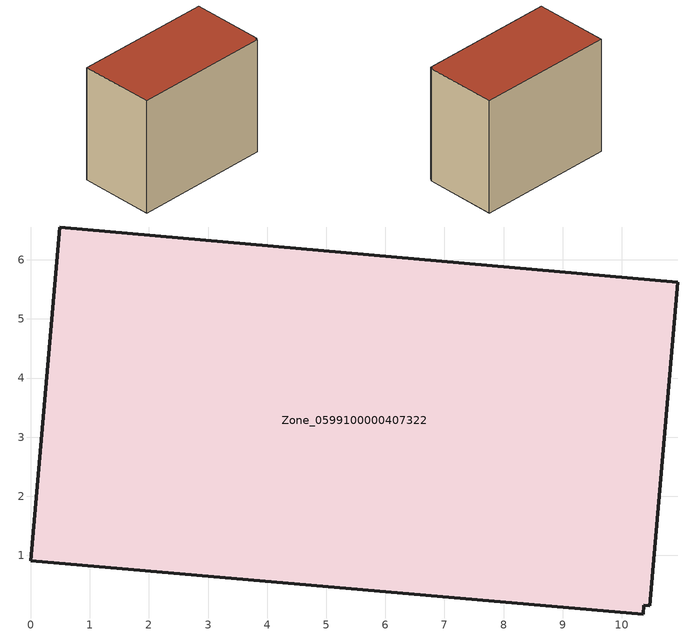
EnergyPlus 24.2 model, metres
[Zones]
Zone_0599100000407322
 floor ground (C_G): 0.49,6.55 10.95,5.62 10.48,0.15 10.37,0.16 10.36,0.01 0,0.91 z0
 wall outside (C_F): 10.95,5.62 0.49,6.55 0,0.91 10.36,0.01 10.37,0.16 10.48,0.15 10.95,5.62 z0:8.97
 roof outside (C_R): 10.37,0.16 10.48,0.15 10.95,5.62 0.49,6.55 0,0.91 10.36,0.01 z8.97
[BUILDING]
Pand.0599100000407322: North Axis=0; Terrain=City; Loads Convergence Tolerance Value=0.04; Temperature Convergence Tolerance Value=0.4; Solar Distribution=FullExterior; Maximum Number of Warmup Days=25; Minimum Number of Warmup Days=1
[Site:Location]
Rotterdam.The.Hague.AP_ZH_NLD Design_Conditions: Latitude=51.96; Longitude=4.45; Time Zone=1; Elevation=-4.5
[SITE:GROUNDTEMPERATURE:BUILDINGSURFACE]
18, 18, 18, 18, 18, 18, 18, 18, 18, 18, 18, 18
[MATERIAL] Thermal Absorptance=0.9; Solar Absorptance=0.7; Visible Absorptance=0.7
Name | Roughness | Thickness | Conductivity | Density | Specific Heat
G.TI.2006-2014 | MediumSmooth | 0.15 | 0.06 | 540 | 1210
F.TI.2006-2014 | Rough | 0.3 | 0.12 | 1920 | 840
R.TI.2006-2014 | MediumRough | 0.2 | 0.08 | 1500 | 1000
[CONSTRUCTION]
C_G: G.TI.2006-2014
C_F: F.TI.2006-2014
C_R: R.TI.2006-2014
[ZONE]
Zone_0599100000407322: Type=1; Multiplier=1; Ceiling Height=Autocalculate; Volume=Autocalculate; Floor Area=autocalculate; Part of Total Floor Area=Yes
[ZONEINFILTRATION:DESIGNFLOWRATE]
Infil_Zone_0599100000407322: Zone or ZoneList or Space or SpaceList=Zone_0599100000407322; Schedule=AlwaysOn; Design Flow Rate Calculation Method=Flow/Area; Flow Rate per Floor Area=0.0015; Constant Term Coefficient=1; Temperature Term Coefficient=0; Velocity Term Coefficient=0; Velocity Squared Term Coefficient=0
[HVACTEMPLATE:ZONE:IDEALLOADSAIRSYSTEM]
Zone_0599100000407322: Maximum Heating Supply Air Temperature=50; Minimum Cooling Supply Air Temperature=13; Maximum Heating Supply Air Humidity Ratio=0.0156; Minimum Cooling Supply Air Humidity Ratio=0.0077; Heating Limit=NoLimit; Cooling Limit=NoLimit; Dehumidification Control Type=ConstantSensibleHeatRatio; Cooling Sensible Heat Ratio=0.7; Dehumidification Setpoint=60; Humidification Control Type=None; Humidification Setpoint=30; Outdoor Air Method=None; Outdoor Air Flow Rate per Person=0.00944; Outdoor Air Flow Rate per Zone Floor Area=0; Outdoor Air Flow Rate per Zone=0; Demand Controlled Ventilation Type=None; Outdoor Air Economizer Type=NoEconomizer; Heat Recovery Type=None; Sensible Heat Recovery Effectiveness=0.7; Latent Heat Recovery Effectiveness=0.65
[ZONECONTROL:THERMOSTAT]
ThermostatControl_Zone_0599100000407322: Zone or ZoneList=Zone_0599100000407322; Control Type Schedule=DualSetpointControlType; Control 1=Thermostat_Zone_0599100000407322; Temperature Difference Between Cutout And Setpoint=0
[THERMOSTATSETPOINT:DUALSETPOINT]
Thermostat_Zone_0599100000407322: Heating Setpoint Temperature Schedule=HeatingSetpoint_Zone_0599100000407322; Cooling Setpoint Temperature Schedule=CoolingSetpoint_Zone_0599100000407322
[SCHEDULE:COMPACT]
HeatingSetpoint_Zone_0599100000407322: Through: 12/31, For: AllDays, Until: 24:00, 21
CoolingSetpoint_Zone_0599100000407322: Through: 12/31, For: AllDays, Until: 24:00, 24
DualSetpointControlType: Through: 12/31, For: AllDays, Until: 24:00, 4
AlwaysOn: Through: 12/31, For: AllDays, Until: 24:00, 1
